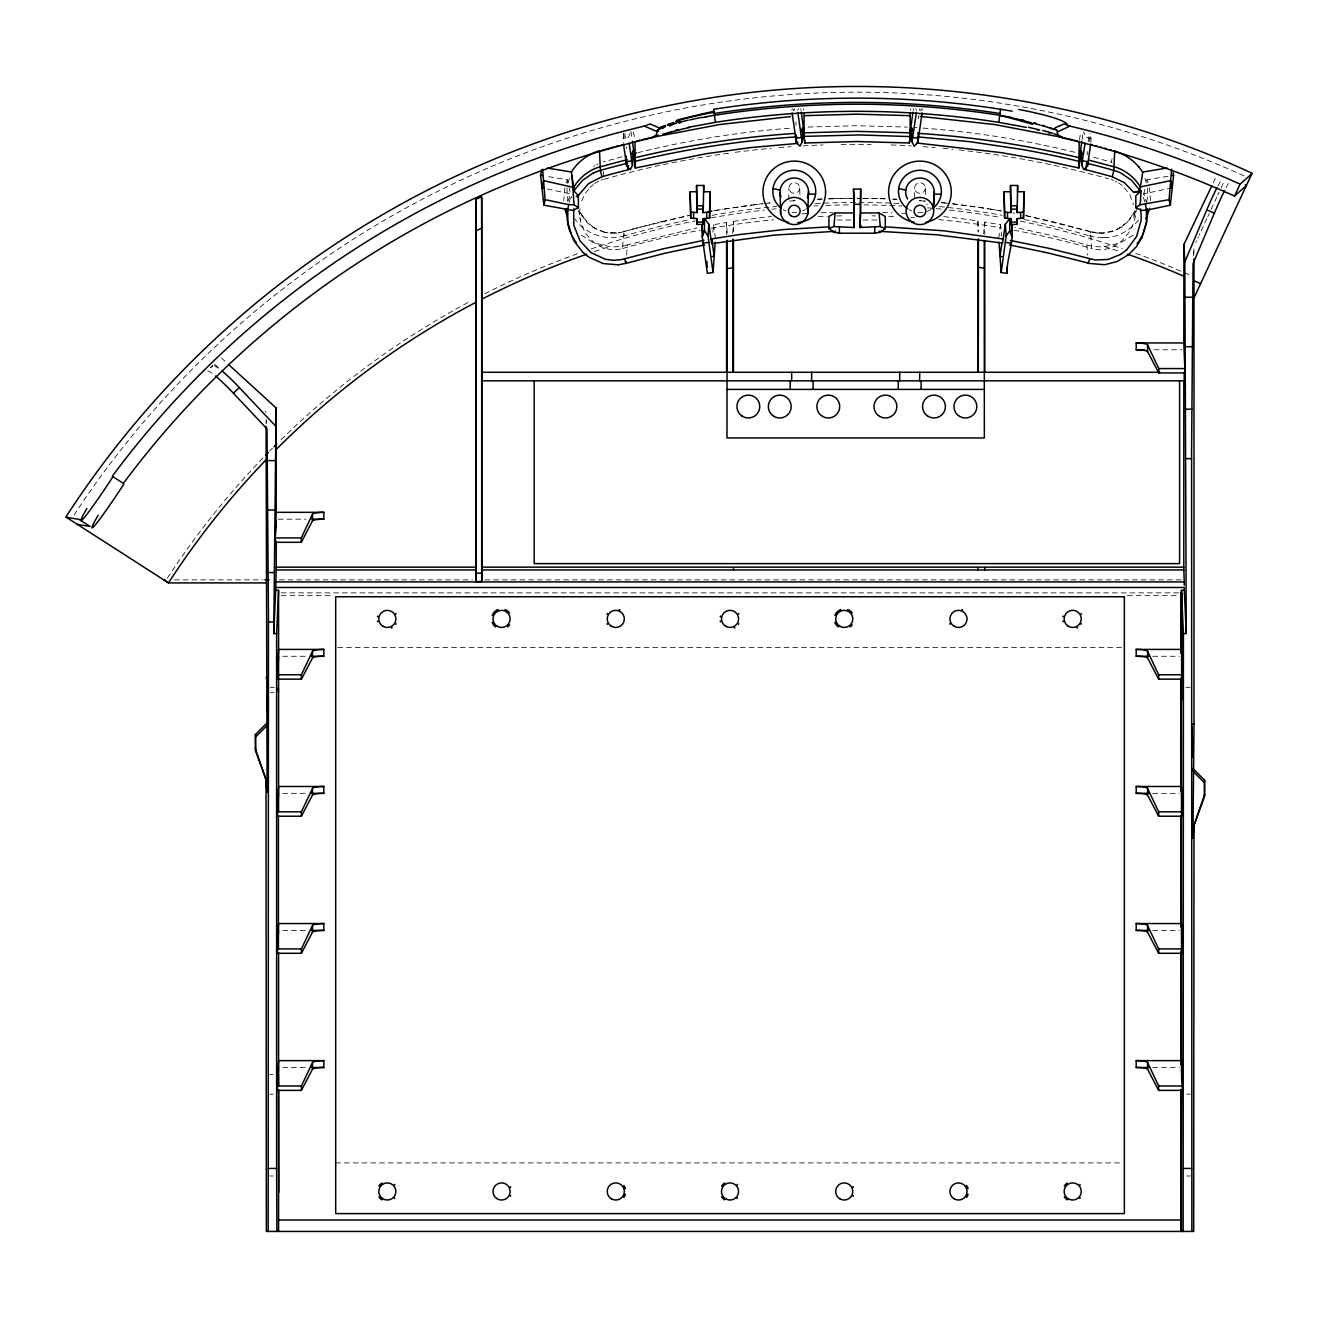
<?xml version="1.0" encoding="UTF-8"?>
<svg xmlns="http://www.w3.org/2000/svg" width="1318" height="1318" viewBox="0 0 1318 1318"><rect width="100%" height="100%" fill="white"/><g stroke="black" fill="none" stroke-linecap="round" stroke-linejoin="round"><path stroke-width="0.75" stroke-dasharray="5 3.75" d="M266.104 423.358L266.104 420.343M788.658 199.512L788.955 188.013M914.362 197.601L914.593 188.013M1150.482 200.6L1149.362 187.634M1193.433 256.054L1193.828 248.492M732.693 233.401L733.451 221.424L733.451 231.589M983.64 233.731L984.76 222.05L1000.593 224.703L1001.68 236.054M918.531 118.818L918.811 115.44M1087.152 154.964L1087.366 151.586M626.643 254.901L627.335 244.917L696.893 227.849M580.068 208.689C576.328 231.688 599.476 255.478 622.574 248.459L623.727 231.688L624.913 235.774A826.37 826.37 0 0 1 690.138 219.529M712.89 232.199L713.615 224.703L726.597 222.495L727.322 233.994M566.971 187.782L567.366 201.275M998.747 238.212L1000.593 224.703M913.226 110.415L913.473 108.702M920.755 110.91L921.002 109.18M1082.078 139.609L1083.264 131.339M1089.426 141.454L1090.612 133.2M1090.909 142.575L1090.661 133.497M919.569 110.333L919.816 108.719M1088.157 141.8L1089.393 133.497M623.546 133.497L623.299 142.575M910.54 110.3L910.787 108.702M1079.409 140.12L1080.711 131.849M792.2 108.719L791.904 110.415M1136.33 206.992C1136.742 230.09 1116.461 255.791 1091.633 248.459L1090.497 231.655L1056.344 222.528M1135.441 211.226L1133.859 218.87L1134.304 210.732M564.779 187.914L563.742 200.83M1168.045 176.233L1146.874 179.792L1146.166 183.004M1144.782 189.397L1143.349 195.871M567.778 183.186L570.134 175.986M568.091 200.995L570.019 194.8M569.079 202.544L570.892 196.069M1024.053 219.529A826.37 826.37 0 0 1 1089.294 235.774L1090.365 232.116M1090.414 231.935L1104.155 233.121L1116.857 229.727L1127.615 222.001L1134.847 210.946L1129.559 219.793L1121.387 227.174M1111.206 161.966L1112.128 158.786M566.081 183.136L567.333 179.792L545.042 176.035M581.716 201.028L584.928 193.977L589.492 187.98M630.004 133.464L628.34 137.319L622.755 138.752M1195.887 242.331L1196.546 240.914M1197.864 238.064L1198.523 236.63M1199.182 235.214L1199.858 233.78M1201.176 230.93L1207.14 218.047M1207.799 216.613L1209.133 213.747M1211.127 209.43L1217.14 196.464M1217.816 195.015L1219.15 192.115M1221.16 187.782L1224.521 180.517M1213.186 182.938L1216.003 176.991M797.654 110.399L798.527 108.669M589.854 187.601L593.364 184.52M210.666 367.623L212.478 365.86M210.781 367.442L212.593 365.679L211.687 366.552M1133.068 235.296L1119.921 243.089L1104.599 246.581A47.02 47.02 0 0 1 1086.872 244.934L1051.121 235.345L1014.876 227.371M594.583 183.63L595.851 182.79M593.594 166.414L594.731 165.722M1121.256 227.273L1111.799 231.671L1101.502 233.253M596.296 182.527L598.899 181.143M596.461 164.766L598.108 163.959M601.123 180.171L602.919 179.545M633.76 228.854L620.959 232.429M624.913 235.774C607.845 240.93 587.976 235.23 576.724 221.276M636.248 228.162L689.166 215.444M622.096 156.76L603.001 161.966M662.114 221.506L689.578 215.411M662.575 221.375L618.471 232.874M637.731 152.707C687.65 140.235 738.624 132.031 789.927 128.208M1172.229 187.881L1143.793 193.828L1146.462 202.56M620.119 232.594L618.768 232.825M713.681 210.781L722.775 209.232M715.476 210.468L751.474 205.048M724.587 208.936L763.04 203.647M753.253 204.834L762.512 203.73M764.489 203.499L772.348 202.642M768.954 203.005L770.42 202.84M789.498 201.094L795.182 200.649M1105.983 237.504L1105.753 237.52A41.863 35.85 16.5 0 1 1103.15 237.652M793.337 200.764L795.232 200.616M808.115 127.039L857.095 125.704L907.41 127.105M817.671 199.249L821.378 199.067M817.638 199.265L825.019 198.952M851.263 198.326L826.864 198.886L831.345 198.705M832.136 198.672L855.234 198.31M830.538 198.721L832.663 198.672M837.111 219.991L851.099 219.991M863.092 219.991L877.096 219.991M1154.057 349.797L1181.818 349.797M278.23 519.177L305.99 519.177M174.454 579.871L262.859 579.871M279.301 579.871L472.569 579.871M484.892 579.871L1181.851 579.871M281.113 592.886L1178.918 592.886M281.162 595.67L332.63 595.67M1127.401 595.67L1178.885 595.67M337.754 647.451L1122.293 647.451M282.695 656.265L307.374 656.265M1152.657 656.265L1179.396 656.265M270.256 687.304L274.309 687.304M1185.87 687.304L1189.973 687.304M270.239 692.247L274.325 692.247M282.695 793.337L307.374 793.337M1152.657 793.337L1179.396 793.337M282.695 930.409L307.374 930.409M1152.657 930.409L1179.396 930.409M282.695 1067.481L307.374 1067.481M1152.657 1067.481L1179.396 1067.481M269.564 1074.384L273.106 1074.384M269.696 1094.171L273.271 1094.171M1186.777 1094.171L1190.352 1094.171M335.695 1162.904L1122.293 1162.904M269.696 1175.986L273.271 1175.986M1186.777 1175.986L1190.352 1175.986M858.908 198.31L857.095 198.31L878.414 198.573M862.483 198.326L886.487 198.82M1101.271 233.253L1097.153 233.039M612.096 233.237L618.158 232.907L604.88 232.33L609.707 233.088M880.16 198.623L888.332 198.886M893.555 199.1L897.014 199.265M892.286 199.084L896.224 199.249M611.881 233.22L610.069 233.121M915.17 127.566L917.114 127.698M923.028 128.11C974.612 131.899 1025.865 140.087 1076.065 152.608M919.107 200.633L920.788 200.748M627.335 244.95A47.184 47.184 0 0 1 609.591 246.581L593.611 242.825L579.904 234.242M919.536 200.682L925.269 201.127M924.132 201.011L925.796 201.16M941.25 202.577L946.126 203.087M945.385 203.038L941.662 202.642L949.092 203.433M952.568 203.812L977.725 207.107M952.766 203.845L988.533 208.771M1097.087 233.039L1089.195 231.358M978.483 207.223L1002.438 211.111M990.098 209.018L1001.729 211.012M1013.048 213.071L1014.547 213.351M1026.014 215.641L1055.421 222.297M1025.519 215.559L1088.767 231.227M547.299 188.985L570.414 193.828M604.781 232.297L596.461 229.299L588.948 224.241A47.662 39.655 -20.9 0 1 587.136 222.594L579.327 210.896M604.649 232.265L593.314 227.503M1091.452 138.752L1085.851 137.319L1084.187 133.48M1093.495 157.139L1112.062 162.394M1089.294 235.774L1090.365 236.07A41.698 35.602 16.3 0 0 1094.599 237.026L1094.879 237.026A41.418 35.372 16.3 0 0 1097.532 237.388M1111.321 179.561L1113.661 180.418M1115.522 181.241L1116.89 181.95M1118.669 183.004L1120.415 184.19M593.166 227.421L582.523 216.91M1120.827 184.504L1122.096 185.508M221.292 357.87L226.152 362.302M214.521 364.13L220.221 369.435M265.033 411.216L266.137 412.254M1124.468 187.716L1130.119 195.509L1133.447 204.504M576.279 220.732L574.977 219.019M582.457 216.811L579.212 210.616M915.68 108.669L916.537 110.399M1083.478 131.833L1084.055 133.151M1146.874 179.792L1148.027 182.889M1143.349 197.305L1145.111 202.527M1146.363 182.922L1146.215 182.345A52.407 45.52 17.8 0 0 1144.996 178.276M570.035 192.164L569.129 187.98M567.333 179.792L568.025 183.004M578.503 210.106L580.431 219.414M922.007 108.719L922.287 110.415M803.403 108.702L803.667 110.3M633.497 131.849L634.502 138.258M794.392 108.719L794.639 110.333M624.814 133.497L626.034 141.8M800.734 108.702L800.982 110.415M793.189 109.18L793.436 110.91M630.943 131.339L632.113 139.609M623.595 133.2L624.765 141.454M713.615 224.703L715.46 238.212M1086.872 244.917L1087.564 255.198M795.874 121.833L796.105 125.276M626.511 146.71L626.643 148.539M943.688 216.597A818.61 818.61 0 0 1 977.907 220.963L978.599 232.215M266.516 419.635L266.697 423.342M603.496 171.653L603.759 177.37M925.417 188.013A5.404 5.321 0 0 1 917.312 192.626A5.404 5.321 0 0 1 917.312 183.4A5.404 5.321 0 0 1 925.417 188.013L925.565 195.674M799.762 188.013A5.404 5.321 0 0 1 791.657 192.626A5.404 5.321 0 0 1 791.657 183.4A5.404 5.321 0 0 1 799.762 188.013L799.977 199.512M1193.927 248.773L1193.96 255.264M984.76 222.05L984.76 234.39M977.907 220.996L977.907 231.276M726.597 222.495L726.597 234.802M733.451 221.408A818.61 818.61 0 0 1 771.475 216.498M802.019 213.862A818.61 818.61 0 0 1 807.769 213.5M821.163 212.791A818.61 818.61 0 0 1 832.663 212.379M882.5 212.396A818.61 818.61 0 0 1 892.072 212.758M901.644 213.219A818.61 818.61 0 0 1 907.394 213.549M74.006 515.058A936.521 936.521 0 0 1 1244.192 175.92M207.569 370.885A34.334 3.822 46.7 0 1 213.055 374.015M214.126 365.696A34.383 4.432 46.7 0 1 219.595 369.089M1225.938 187.881A34.334 2.043 -67.1 0 1 1228.903 182.856M1217.865 186.102A34.367 2.652 -67.1 0 1 1221.984 179.594M1104.599 246.581A820.224 820.224 0 0 1 1118.01 250.947M594.385 251.557A820.34 820.34 0 0 1 609.591 246.581M167.32 578.207A823.849 823.849 0 0 1 264.21 456.671M269.778 450.954A823.849 823.849 0 0 1 272.579 448.104M281.08 439.685A823.849 823.849 0 0 1 468.763 302.102M484.694 293.815A823.849 823.849 0 0 1 578.091 253.517M591.271 248.904A823.849 823.849 0 0 1 695.245 220.897M710.929 217.898A823.849 823.849 0 0 1 764.226 210.089M772.167 209.232A823.849 823.849 0 0 1 776.137 208.821M813.947 205.97A823.849 823.849 0 0 1 817.934 205.773M825.908 205.427A823.849 823.849 0 0 1 851.823 204.85M863.801 204.867A823.849 823.849 0 0 1 901.71 206.036M927.575 207.849A823.849 823.849 0 0 1 941.497 209.167M949.438 210.023A823.849 823.849 0 0 1 1000.774 217.454M1020.379 221.177A823.849 823.849 0 0 1 1122.425 248.723M1135.605 253.336A823.849 823.849 0 0 1 1191.159 275.61M712.148 215.295A826.37 826.37 0 0 1 776.73 206.399M815.348 203.532A826.37 826.37 0 0 1 898.843 203.532M939.503 206.596A826.37 826.37 0 0 1 1002.059 215.295M1147.368 188.177A57.251 49.672 18.3 0 1 1146.578 202.544M1138.554 219.925A56.806 49.178 18.9 0 1 1136.1 222.874L1135.111 223.912A54.269 46.937 18.5 0 1 1132.014 226.828L1131.47 227.273A52.572 45.422 18.1 0 1 1127.879 229.975L1127.533 230.172A46.459 40.1 17.7 0 1 1106.049 237.767M1102.886 237.652A40.809 34.911 16.4 0 1 1097.663 237.421M622.574 248.492A842.713 829.912 0 0 1 700.204 230.222M711.16 228.245A842.713 829.912 0 0 1 773.682 219.776M818.132 216.597A842.713 829.912 0 0 1 827.407 216.218M836.683 215.938A842.713 829.912 0 0 1 842.251 215.839M871.956 215.839A842.713 829.912 0 0 1 875.663 215.905M888.661 216.284A842.713 829.912 0 0 1 896.075 216.597M910.903 217.388A842.713 829.912 0 0 1 914.61 217.635M938.663 219.595A842.713 829.912 0 0 1 1001.219 227.932M1014.003 230.222A842.713 829.912 0 0 1 1091.617 248.492M603.858 179.297A920.804 906.817 0 0 1 729.233 153.119M735.197 152.311A920.804 906.817 0 0 1 771.046 148.308M779.037 147.6A920.804 906.817 0 0 1 791.014 146.677M803.024 145.903A920.804 906.817 0 0 1 823.042 144.947M841.065 144.469A920.804 906.817 0 0 1 871.132 144.436M891.166 144.947A920.804 906.817 0 0 1 911.183 145.903M923.177 146.677A920.804 906.817 0 0 1 935.17 147.6M943.161 148.308A920.804 906.817 0 0 1 953.128 149.28M959.109 149.922A920.804 906.817 0 0 1 1108.422 178.77M927.477 204.01A14.284 14.053 0 0 1 926.57 204.521M805.595 209.397A21.467 21.154 0 0 1 802.81 210.831M796.764 212.429A21.467 21.154 0 0 1 792.052 212.462M785.973 210.929A21.467 21.154 0 0 1 783.172 209.529M931.249 209.397A21.467 21.154 0 0 1 917.707 212.462M911.628 210.929A21.467 21.154 0 0 1 908.827 209.529M571.65 197.305A8.303 1.367 -18.2 0 1 571.287 197.354M571.518 197.239A5.634 0.906 12.2 0 1 571.122 196.926"/><path stroke-width="1.5" d="M273.749 633.579L275.726 590.349L278.576 590.349L276.615 633.579L273.749 633.579L276.088 407.921L228.574 364.509M275.726 590.349L276.236 568.898M276.253 541.171L276.236 568.042M482.141 568.898L481.68 581.518L475.749 581.518L475.765 200.682M481.68 197.98L481.68 581.518M541.813 169.923L540.561 175.294L543.922 205.213L572.819 210.369L578.371 207.717L578.388 195.657A40.314 39.705 0 0 1 578.948 194.669L588.734 183.482L601.964 176.76A921.002 907.015 0 0 1 628.439 169.709L627.846 165.425M1012.158 111.206L1000.543 109.262A930.541 930.541 0 0 0 713.648 109.262L715.41 122.327A917.344 917.344 0 0 1 998.78 122.343L1026.277 127.385M984.233 240.568L984.348 437.955L726.992 437.955L727.124 240.321M978.302 372.269L978.434 238.986M1000.543 109.262L998.797 122.327M1191.867 1231.44L1191.587 451.843L1193.054 263.633L1214.372 213.137A34.334 2.043 -67.1 0 1 1224.587 190.533M977.907 567.597L977.874 569.936M984.76 567.597L984.727 569.936L482.124 569.936M1191.834 827.391L1194.009 827.391L1193.68 1231.44L266.351 1231.44L266.022 781.689L268.197 781.689L267.109 792.431L266.088 426.357M268.18 1231.44L268.444 611.733L266.994 428.877L233.418 393.242A34.334 3.822 46.7 0 0 215.575 376.042M475.749 581.518L475.765 199.446L481.663 196.744L482.141 567.152L1183.795 567.152L1184.305 585.258M710.089 191.753L709.578 212.066L703.202 212.577L703.202 205.789L697.074 205.789L696.563 185.476L703.713 185.476L703.713 191.753L710.089 191.753L709.578 218.129L703.202 218.607L703.202 224.406L697.074 224.406L696.925 218.59M912.863 130.927L911.529 127.665L909.354 142.987L857.408 141.537L804.853 142.987L804.112 136.462L805.743 136.347L859.336 134.947L910.095 136.578L910.161 112.722M1024.004 191.753L1023.509 212.066L1017.117 212.577L1017.134 205.789L1010.988 205.789L1010.494 185.476L1017.628 185.476L1017.628 191.753L1024.004 191.753L1023.509 218.129L1017.117 218.607L1017.134 224.406L1010.988 224.406L1010.84 218.59M1144.139 349.797L1136.198 349.797L1136.198 342.944A11.5 2.092 0 0 1 1147.533 344.871L1147.583 351.544L1158.769 372.928L1185.014 372.928L1183.795 342.944L1183.943 244.39L1211.769 185.904M1183.152 1231.44L1183.432 633.579L1181.455 590.349L1184.322 590.349L1186.282 633.579L1183.432 633.579M697.074 224.406L697.074 218.607L690.698 218.129L690.187 198.771L690.187 191.753L696.563 191.753L697.074 212.577L690.698 212.066L690.187 191.753M733.451 568.486L733.434 569.936M1010.988 224.406L1011.005 218.607L1004.613 218.129L1004.118 198.771L1004.118 191.753L1010.494 191.753L1011.005 212.577L1004.613 212.066L1004.118 191.753M916.554 143.003L1001.136 152.608L1039.803 159.429L1078.799 167.996L1079.211 141.866M1180.961 1231.44L1181.455 1090.217M1181.62 700.155L1181.752 593.018M1181.587 1078.338L1181.455 678.638M797.472 141.784L797.703 143.415L751.145 147.517L706.184 153.712L635.391 167.996L634.979 141.866M1079.557 161.537L1079.557 161.488A932.913 918.745 0 0 0 1021.384 149.313L969.438 141.636L917.344 136.874M804.112 136.429L804.029 112.722M703.202 212.577L703.713 185.476M1017.117 212.577L1017.628 185.476M703.202 224.406L703.367 218.59M933.589 209.035L934.198 191.967L933.589 204.702L933.819 199.529M1017.134 224.406L1017.282 218.59M267.109 711.407L268.229 677.749L266.005 677.749M1192.016 829.17L1192.922 838.133L1194.009 724.208L1193.976 258.855M623.562 144.486L626.725 166.035L630.317 169.676L632.508 165.228L632.986 151.092L631.651 154.354M792.102 112.92L796.401 142.591L799.993 146.249L802.184 141.8L802.678 127.665L801.344 130.927M807.736 213.977L808.527 191.39M910.095 136.627L909.371 142.855M1141.833 237.833L1146.561 222.511L1147.335 208.771M999.028 242.232L1001.153 272.529L1006.837 273.304L1007.084 267.323M1006.837 273.304C1006.985 255.445 1016.738 236.004 1009.753 218.656L1005.354 224.192L1002.487 243.533M859.979 227.536L860.67 212.956L879.09 212.956L885.284 216.465L885.284 228.541L880.226 226.548L859.979 227.536L860.67 189.084L853.537 189.084L854.229 227.536L833.981 226.548L828.923 228.541L828.923 216.465L835.101 212.956L853.537 212.956M301.278 542.308L301.278 537.942L312.465 514.267L312.465 520.923L301.278 542.308L275.017 542.308L276.253 512.323L276.088 407.921M301.41 679.149L301.41 674.75L312.465 651.339L312.465 658.011L301.41 679.149L277.373 679.149L278.576 649.412L323.833 649.412L323.833 656.265L311.493 656.265M301.41 816.221L301.41 811.839L312.465 788.411L312.465 795.084L301.41 816.221L277.373 816.221L278.576 786.484L323.833 786.484L323.833 793.337L311.493 793.337M301.41 953.293L301.41 948.911L312.465 925.483L312.465 932.155L301.41 953.293L277.373 953.293L278.576 923.556L323.833 923.556L323.833 930.409L311.493 930.409M301.41 1090.381L301.41 1085.983L312.465 1062.572L312.465 1069.227L301.41 1090.381L277.373 1090.381L278.576 1060.628L323.833 1060.628L323.833 1067.481L311.493 1067.481M1180.977 592.886L1180.944 653.283M275.017 542.308L276.137 521.104M277.67 673.432L278.576 656.265M277.67 810.504L278.576 793.337M277.67 947.576L278.576 930.409M277.67 1084.648L278.576 1067.481M911.529 127.665L912.023 141.8L914.198 146.249L917.806 142.591L918.366 132.624M1082.556 154.354L1081.205 151.092L1081.699 165.228L1083.89 169.676L1087.482 166.035L1087.712 162.048M713.054 272.529L708.046 236.12L708.853 224.192L704.455 218.656L704.455 230.716L702.263 236.927L707.354 273.304L713.054 272.529L715.18 242.232M626.182 261.656L626.034 263.369L664.733 253.27L704.487 244.967M1173.004 172.609L1173.63 175.294L1170.285 205.213L1146.66 210.155L1141.388 210.369L1135.836 207.717L1140.169 204.751L1141.141 190.945L1133.842 192.477L1124.402 182.675L1112.31 176.777A920.969 906.982 0 0 0 1085.768 169.709L1085.801 169.445M566.872 208.623L567.383 221.094L571.122 233.599M833.981 226.548L835.101 212.956M1170.285 205.213L1169.099 199.677L1171.603 169.165M835.645 231.293L773.715 235.164L711.802 243.649L712.214 239.266M1204.405 782.661L1204.652 780.24L1192.922 768.526L1192.806 771.063L1204.405 782.661L1204.405 796.797L1192.806 828.66L1204.652 794.523L1204.652 780.24M1192.922 838.133L1194.009 827.391M1204.405 796.797L1204.652 794.523M567.778 208.837L567.844 223.121M1001.153 272.529L1006.161 236.12L1005.354 224.192M912.979 112.145L910.03 132.838L857.095 131.355L804.178 132.838L801.229 112.145M912.023 141.8L916.372 112.508M917.806 142.591L922.106 112.92M1001.894 243.105L1000.016 256.318L1001.878 256.565M1010.247 240.436L1049.82 248.525L1095.192 260.008L1108.076 259.448L1120.498 254.44M1011.614 230.848L1012.422 225.164M1081.847 141.257L1079.491 157.814A935.615 921.397 0 0 0 917.575 133.316M1078.799 167.996L1081.205 151.092M1081.699 165.228L1085.011 143.217M1085.768 169.709L1086.889 161.867M1087.482 166.035L1090.629 144.486M1133.842 192.444A5.915 1.054 -12.2 0 0 1139.839 190.319L1142.805 171.999L1166.908 168.045M573.709 208.87L573.841 225.394L579.92 240.7L590.975 252.611L605.407 259.284L613.414 260.305L621.206 259.646L663.086 248.838L703.927 240.304M626.001 263.353L624.468 258.872M543.922 205.213L545.108 199.677L542.604 169.165M567.531 210.155L568.733 204.619L574.038 204.751L578.371 207.717M1149.477 208.31L1147.517 214.982M808.412 193.993L815.545 194.306M934.067 193.993L941.2 194.306M1112.31 176.777L1113.809 170.384L1114.715 151.076L1113.875 150.829M1089.722 258.872L1088.19 263.353L1104.682 264.72L1117.219 261.475L1128.57 254.671M1143.299 233.072L1146.479 222.281L1146.429 208.903M1147.039 216.234L1145.985 218.64M1186.282 633.579L1184.816 261.969L1206.81 209.859A34.367 2.652 -67.1 0 1 1216.959 187.831M1240.09 184.141A927.328 927.328 0 0 0 1069.886 126.1L1057.102 132.13A7.15 7.15 0 0 0 1062.539 137.896A914.181 914.181 0 0 1 1234.521 196.069L1240.09 184.141L1251.886 173.729M1194.075 297.687L1252.1 173.251A942.238 942.238 0 0 0 65.9 517.018L168.49 582.902L265.972 582.918M1142.261 235.312L1142.788 234.192M1141.767 237.965L1136.165 246.927L1128.818 254.456M577.465 197.403L578.388 195.657L574.236 191.275L574.796 189.66L582.605 180.319L592.721 173.366M1141.717 236.4L1140.531 238.558M1139.246 240.65L1139.889 239.612M1006.161 236.12L1009.753 230.716L1009.753 218.656M1138.554 241.672L1137.121 243.665M255.395 734.554L267.109 722.841L267.224 725.361L255.626 736.96L255.626 751.095L267.224 782.974L255.395 748.822L255.395 734.554L255.626 736.96M233.418 393.242L239.299 387.525L275.215 425.632M651.817 137.665L654.239 136.413M1126.791 249.695L1136.577 236.548L1141.009 220.65A44.911 44.235 0 0 0 1141.124 219.085L1141.19 217.305A46.657 45.949 0 0 0 1141.174 215.691L1140.498 208.919M1126.593 249.86L1120.811 254.242M1141.141 190.945L1135.836 195.657L1135.836 207.717M1246.317 185.64L1234.521 196.069M885.284 228.541L880.226 232.297L874.806 233.187L839.385 233.187L833.981 232.297L828.923 228.541M592.935 173.251L596.494 171.686M475.699 231.012L481.745 228.146M659.494 128.011L662.542 126.726M1054.713 128.011L1059.277 126.017M1059.507 125.918L1064.137 123.925L1069.886 126.116M654.371 136.364L657.979 135.079M596.576 171.653L600.398 170.384A926.768 912.682 0 0 1 627.582 163.168M662.69 128.175L663.679 127.813M646.38 125.358L650.054 123.941L658.819 127.714M644.321 126.1L657.171 131.569A7.15 7.15 0 0 1 651.669 137.896A914.181 914.181 0 0 0 123.381 483.376L112.294 476.259A927.328 927.328 0 0 1 644.321 126.1L644.749 125.951M667.336 125.029L670.533 123.974M669.643 125.82L671.867 125.144M600.333 150.829L599.492 151.076L600.398 170.384L601.964 176.76M601.996 150.334L604.501 149.626M676.414 122.212L679.775 121.256M605.341 149.379L609.526 148.193M600.234 166.826L627.352 159.61M625.803 263.386L618.29 264.786M611.206 147.731L613.71 147.039M616.231 146.347L618.752 145.672M679.314 123.019L680.599 122.673M621.272 144.996L623.793 144.321M634.946 153.415L636.396 153.036M636.643 141.059L639.938 140.235M675.607 130.185L678.441 129.51M641.586 139.84L644.881 139.049M634.65 161.439C687.881 148.572 742.215 140.367 796.863 136.874M646.528 138.67L649.823 137.896M651.471 137.517L719.727 124.518L790.438 116.594M687.732 127.434L715.41 122.343M1170.45 188.243L1172.229 187.881L1170.664 180.615L1140.317 186.975A45.8 45.109 0 0 0 1114.023 166.661M1140.169 204.751L1169.099 199.677M702.049 117.648L705.888 116.874M708.244 211.753L711.868 211.094M711.72 243.533L710.962 239.036L738.409 234.703L783.897 229.53L829.632 226.811M1171.949 175.574L1173.63 175.294M726.992 268.691L733.039 267.702M626.017 161.686L631.701 160.895L632.508 165.228M795.693 138.258L801.393 137.467L802.184 141.8M703.071 243.138L708.755 242.347M712.313 256.565L714.191 256.318L712.033 241.21M165.409 579.969L164.14 580.101L168.49 582.902A818.939 818.939 0 0 1 265.972 459.916M617.977 264.803L603.133 263.567L589.047 257.208A45.619 44.927 0 0 1 586.51 255.362L582.523 251.919M804.491 115.671L857.095 114.155L909.7 115.671M853.537 189.084L854.229 204.339L859.979 204.339M697.074 205.789L697.074 209.117L703.202 209.117M1010.988 205.789L1011.005 209.117L1017.117 209.117M697.074 222.067L703.202 222.067M1011.005 222.067L1017.117 222.067M1184.816 297.225L1193.054 297.225M1136.198 342.944L1183.795 342.944M1185.08 346.683L1192.806 346.683M1147.583 344.871L1158.769 368.562L1185.014 368.562M482.141 372.269L1159.725 372.269M482.141 380.836L1184.207 380.836L1184.207 372.269M726.992 389.403L984.348 389.403M1186.035 409.173L1191.834 409.173M1186.282 458.631L1191.587 458.631M266.994 460.592L275.215 460.592M267.241 510.05L274.968 510.05M276.253 512.323L323.833 512.323L323.833 519.177L311.938 519.177M275.017 537.942L301.278 537.942M276.253 567.152L475.287 567.152M276.22 569.936L475.304 569.936M984.727 569.936L1183.811 569.936M268.197 572.539L274.012 572.539M475.699 573.165L481.745 573.165M264.918 579.871L269.02 579.871M275.759 581.93L1184.272 581.93M275.726 587.482L1184.322 587.482L1184.322 590.349M268.46 621.997L273.749 621.997M1136.198 649.412L1181.455 649.412L1182.674 679.149L1158.637 679.149L1147.583 658.011L1147.583 651.339A11.5 2.092 0 0 0 1136.198 649.395L1136.198 656.265A11.483 1.895 0 0 1 1147.533 658.011M1136.198 656.265L1148.555 656.265M277.373 674.75L301.41 674.75M1147.583 651.339L1158.637 674.75L1182.674 674.75M1191.834 724.208L1194.009 724.208M1136.198 786.484L1181.455 786.484L1182.674 816.221L1158.637 816.221L1147.583 795.084L1147.583 788.411A11.5 2.092 0 0 0 1136.198 786.467L1136.198 793.337A11.483 1.895 0 0 1 1147.533 795.084M1136.198 793.337L1148.555 793.337M277.373 811.839L301.41 811.839M1147.583 788.411L1158.637 811.839L1182.674 811.839M1136.198 923.556L1181.455 923.556L1182.674 953.293L1158.637 953.293L1147.583 932.155L1147.583 925.483A11.5 2.092 0 0 0 1136.198 923.539L1136.198 930.409A11.483 1.895 0 0 1 1147.533 932.155M1136.198 930.409L1148.555 930.409M277.373 948.911L301.41 948.911M1147.583 925.483L1158.637 948.911L1182.674 948.911M1136.198 1060.628L1181.455 1060.628L1182.674 1090.381L1158.637 1090.381L1147.583 1069.227L1147.583 1062.572A11.5 2.092 0 0 0 1136.198 1060.628L1136.198 1067.481A11.483 1.895 0 0 1 1147.533 1069.227M1136.198 1067.481L1148.555 1067.481M277.373 1085.983L301.41 1085.983M1147.583 1062.572L1158.637 1085.983L1182.674 1085.983M268.46 1168.44L276.615 1168.44L276.895 1231.44M1183.432 1168.44L1191.587 1168.44M278.576 1220.023L1181.455 1220.023M859.435 226.367L861.807 226.367M898.662 188.54L905.779 190.154M773.007 188.54L780.124 190.154M878.974 231.309L936.785 234.802L1002.339 243.039M885.284 226.828L944.034 230.831L1003.245 239.036M920.376 116.363L994.48 124.518L1062.72 137.517M912.814 137.467L918.498 138.258M1082.49 160.895L1088.19 161.686M1005.453 242.347L1011.137 243.138M978.302 267.257L984.348 268.213M66.345 517.315L79.014 519.358L90.069 526.459L77.4 524.416M547.299 168.045L571.419 171.999A47.003 41.27 -16.4 0 1 599.393 150.73M540.561 175.294L542.242 175.574M1009.522 244.917L1048.716 253.089L1088.124 263.056M1009.324 117.071L1011.664 117.549M543.757 188.243L541.978 187.881L543.543 180.615L573.594 187.469M545.108 199.677L568.733 204.619M1022.274 119.856L1023.756 120.202M1064.384 137.896L1067.679 138.67M1037.134 129.839L1038.337 130.12M1069.326 139.049L1072.621 139.84M1074.269 140.235L1077.564 141.059M1088.553 160.038L1113.974 166.826M1092.095 144.766L1090.414 144.321M1034.3 122.854L1036.261 123.398M1095.456 145.672L1097.136 146.117M1100.481 147.039L1101.321 147.27M1048.453 132.739L1049.853 133.134M1104.682 148.193L1106.346 148.67M1111.371 150.104L1109.69 149.626M1043.279 125.424L1044.218 125.721M1050.413 127.78L1051.435 128.143M1206.81 209.859L1214.372 213.137M1060.842 136.792L1062.407 137.698M1194.075 280.767L1200.583 283.732M1245.246 184.701L1246.498 185.278M1055.965 130.087L1056.311 130.301A55.966 3.13 14.4 0 1 1056.822 130.729M582.342 251.722L574.121 241.128L568.948 228.624A50.776 50.002 -0.2 0 1 567.877 223.368M575.884 242.001L576.477 242.841M704.455 230.716L708.046 236.12M574.73 240.271L575.291 241.145M1139.773 190.22L1131.421 180.171L1121.008 173.119A43.412 42.753 0 0 0 1115.687 170.961L1113.809 170.384A926.719 912.649 0 0 0 1086.609 163.168M574.187 239.398L573.132 237.602M572.16 235.774L572.638 236.696M567.234 216.432L564.763 208.573M1009.753 230.716L1011.944 236.927M1145.474 204.619L1146.66 210.155M571.419 171.999L574.055 190.863M802.678 127.665L804.853 142.987M797.835 112.508L801.393 137.467M708.853 224.192L710.962 239.036M703.12 234.62L701.786 225.164L702.263 236.927M632.36 141.257L634.716 157.814A935.615 921.397 0 0 1 794.589 133.447M632.986 151.092L635.391 167.996M629.18 143.217L631.701 160.895M628.389 169.445L627.895 165.771M255.395 748.822L255.626 751.095M266.022 781.689L267.109 792.431M879.09 212.956L880.226 226.548M571.979 175.393L574.038 204.751M795.94 134.617L796.401 142.591M626.149 156.068L626.725 166.035M1181.554 658.16L1182.674 679.149M1181.554 795.248L1182.674 816.221M1181.554 932.32L1182.674 953.293M1181.554 1069.392L1182.674 1090.381M1183.943 244.39L1184.816 261.969M706.876 261.343L707.123 267.323M780.009 192.757L780.717 213.565M1191.917 726.251L1192.922 757.109M732.907 239.118L733.039 372.269M278.362 687.304L278.411 692.247M278.411 1074.384L278.543 1086.246M278.576 1090.217L278.757 1192.411M1183.795 380.836L1183.795 567.152M1181.455 590.349L1181.455 649.412M1181.455 1089.854L1181.455 1231.44M1180.944 677.963L1180.944 791.13M1180.944 815.826L1180.944 926.933M1180.944 951.612L1180.944 1064.779M1180.944 1089.475L1180.944 1231.44M1179.577 380.836L1179.577 563.61L534.169 563.61L534.169 380.836M1158.769 368.562L1158.769 372.928M1158.637 674.75L1158.637 679.149M1158.637 811.839L1158.637 816.221M1158.637 948.911L1158.637 953.293M1158.637 1085.983L1158.637 1090.381M1023.509 212.066L1023.509 218.129M1020.643 212.577L1020.643 218.607M1011.005 209.117L1011.005 212.577M1010.494 185.476L1010.494 191.753M1007.479 212.577L1007.479 218.607M1004.613 212.066L1004.613 218.129M984.76 240.568L984.76 372.269M977.907 239.514L977.907 372.269M921.117 380.836L921.117 389.403M919.684 372.269L919.684 380.836M899.7 372.269L899.7 380.836M898.266 380.836L898.266 389.403M874.806 227.536L874.806 233.187M860.67 189.084L860.67 212.956M854.229 204.339L854.229 227.536M839.385 227.536L839.385 233.187M813.074 380.836L813.074 389.403M811.641 372.269L811.641 380.836M791.673 372.269L791.673 380.836M790.223 380.836L790.223 389.403M733.451 239.728L733.451 372.269M726.597 240.963L726.597 372.269M709.578 212.066L709.578 218.129M706.712 212.577L706.712 218.607M697.074 209.117L697.074 212.577M696.563 185.476L696.563 191.753M693.565 212.577L693.565 218.607M690.698 212.066L690.698 218.129M278.576 590.349L278.576 811.641M278.411 815.512L278.411 949.059M278.576 952.799L278.576 1085.785M278.576 1089.854L278.576 1231.44M276.615 633.579L276.615 1168.44M268.197 692.247L268.197 724.768M1018.6 109.427A67.498 8.04 8.9 0 1 1067.003 124.353M677.007 120.103A67.515 3.476 -12.6 0 1 713.779 111.322M112.788 476.951A54.483 2.718 -56.9 0 1 84.484 517.364A54.483 2.718 -56.9 0 1 86.873 508.402M1053.576 128.933A47.217 12.603 -34.5 0 1 1057.201 130.531M999.703 115.309A58.898 3.493 14.3 0 1 1032.702 124.353M1047.991 127.401A56.872 3.196 14.3 0 1 1053.79 129.592M1041.253 125.325A58.42 3.789 13 0 1 1047.135 127.171M1033.065 123.101A59.425 4.728 11.9 0 1 1039.918 125.012M1021.483 120.317A59.821 5.915 10.9 0 1 1031.302 122.739M1011.071 117.763A59.425 7.117 10.2 0 1 1021.236 119.971M1009.275 117.104A58.832 7.826 10 0 0 1000.889 115.523L999.884 115.309A924.478 924.478 0 0 0 714.307 115.309A58.865 7.941 -10 0 0 705.822 116.824M1028.435 127.319A65.472 6.656 9.2 0 1 1039.688 129.938M1042.719 130.482A66.262 5.618 9.8 0 1 1052.407 133.167M1053.741 133.728A65.06 4.251 11 0 1 1059.062 135.523M1059.425 135.803A64.928 3.559 12 0 1 1062.127 137.056M689.858 119.954A59.458 7.76 -10 0 1 701.341 117.384M678.259 122.755A59.854 6.952 -10.3 0 1 688.342 120.136M668.918 125.49A59.475 5.7 -11 0 1 676.348 123.266M660.565 128.39A58.387 4.415 -12.2 0 1 665.672 126.479M658.539 129.609A57.218 3.575 -13.3 0 1 660.845 128.554M657.138 130.795A56.081 3.213 -14.1 0 1 658.357 129.774M658.374 131.487A47.267 12.653 39.2 0 1 659.115 127.714M662.657 134.288A64.961 3.657 -11.8 0 1 670.714 132.031M670.434 132.212A66.18 4.547 -10.7 0 1 680.154 129.807M680.681 129.444A65.636 5.898 -9.6 0 1 689.561 127.5M714.307 113.496A926.274 926.274 0 0 1 999.884 113.496M675.755 121.322A59.491 8.633 -10.2 0 1 714.059 112.244M668.242 124.287A59.409 5.47 -11.6 0 1 674.058 122.459M661.01 127.039A58.124 4.152 -12.9 0 1 665.409 125.375M123.892 484.085A54.483 2.718 -56.9 0 1 95.522 524.564A54.483 2.718 -56.9 0 1 98.092 515.289M222.001 370.984A34.383 4.432 46.7 0 1 239.316 387.508M1127.533 254.209A820.224 820.224 0 0 1 1183.795 276.22M1114.731 151.01A47.003 40.99 17.1 0 1 1142.525 172.131M276.253 449.422A820.34 820.34 0 0 1 475.287 302.629M482.141 299.054A820.34 820.34 0 0 1 586.823 254.16M312.498 520.923A11.483 1.895 0 0 1 323.833 519.177M312.514 514.267A11.5 2.092 0 0 1 323.833 512.323M312.498 658.011A11.483 1.895 0 0 1 323.833 656.249M312.514 651.339A11.5 2.092 0 0 1 323.833 649.395M265.593 455.237A823.849 823.849 0 0 1 268.378 452.371M273.996 446.703A823.849 823.849 0 0 1 276.813 443.869M312.498 1069.227A11.483 1.895 0 0 1 323.833 1067.481M312.514 1062.572A11.5 2.092 0 0 1 323.833 1060.628M312.498 932.155A11.483 1.895 0 0 1 323.833 930.409M312.514 925.483A11.5 2.092 0 0 1 323.833 923.539M312.498 795.084A11.483 1.895 0 0 1 323.833 793.321M312.514 788.411A11.5 2.092 0 0 1 323.833 786.467M1136.198 349.781A11.483 1.895 0 0 1 1147.533 351.544M573.692 187.518A45.52 44.828 0 0 1 600.184 166.694M1138.736 166.579A43.609 38.222 16.4 0 1 1139.065 167.04M396.108 623.694A10 10 0 0 1 395.746 624.304M392.121 627.665A10 10 0 0 1 391.479 627.994M377.739 621.717A10 10 0 0 1 377.574 621.025M377.574 616.775A10 10 0 0 1 377.739 616.083M395.746 613.496A10 10 0 0 1 396.108 614.106M509.572 624.897A10 10 0 0 1 507.545 626.907M495.568 626.907A10 10 0 0 1 492.191 622.393M492.191 615.407A10 10 0 0 1 498.072 609.542M505.058 609.542A10 10 0 0 1 509.572 612.903M607.384 624.304A10 10 0 0 1 607.021 623.694M607.021 614.106A10 10 0 0 1 607.384 613.496M619.279 609.542A10 10 0 0 1 619.938 609.806M738.788 623.694A10 10 0 0 1 738.426 624.304M734.818 627.665A10 10 0 0 1 734.175 627.994M720.435 621.717A10 10 0 0 1 720.254 621.025M720.254 616.775A10 10 0 0 1 720.435 616.083M738.426 613.496A10 10 0 0 1 738.788 614.106M852.252 624.897A10 10 0 0 1 850.242 626.907M838.264 626.907A10 10 0 0 1 834.887 622.393M834.887 615.407A10 10 0 0 1 840.752 609.542M847.738 609.542A10 10 0 0 1 852.252 612.903M950.064 624.304A10 10 0 0 1 949.701 623.694M961.975 609.542A10 10 0 0 1 962.634 609.806M1081.485 623.694A10 10 0 0 1 1081.122 624.304M1077.498 627.665A10 10 0 0 1 1076.855 627.994M1063.115 621.717A10 10 0 0 1 1062.951 621.025M1062.951 616.775A10 10 0 0 1 1063.115 616.083M1081.122 613.496A10 10 0 0 1 1081.485 614.106M1080.266 1198.013A10 10 0 0 1 1079.771 1198.54M1067.3 1199.874A10 10 0 0 1 1064.301 1196.876M1064.301 1186.068A10 10 0 0 1 1067.3 1183.053M1079.771 1184.404A10 10 0 0 1 1080.266 1184.915M968.071 1194.289A10 10 0 0 1 966.489 1197.452M966.489 1185.475A10 10 0 0 1 968.071 1188.655M853.339 1195.624A10 10 0 0 1 853.026 1196.25M853.026 1186.678A10 10 0 0 1 853.339 1187.32M737.569 1198.013A10 10 0 0 1 737.091 1198.54M724.62 1199.874A10 10 0 0 1 721.605 1196.876M721.605 1186.068A10 10 0 0 1 724.62 1183.053M737.091 1184.404A10 10 0 0 1 737.569 1184.915M625.375 1194.289A10 10 0 0 1 623.793 1197.452M623.793 1185.475A10 10 0 0 1 625.375 1188.655M510.659 1195.624A10 10 0 0 1 510.33 1196.25M510.33 1186.678A10 10 0 0 1 510.659 1187.32M394.889 1198.013A10 10 0 0 1 394.395 1198.54M381.923 1199.874A10 10 0 0 1 378.925 1196.876M378.925 1186.068A10 10 0 0 1 381.923 1183.053M394.395 1184.404A10 10 0 0 1 394.889 1184.915M780.915 197.008A14.284 14.053 0 0 1 794.721 178.012A14.284 14.053 0 0 1 807.308 197.815M907.542 199.067A14.284 14.053 0 0 1 918.234 178.111A14.284 14.053 0 0 1 933.638 195.987M780.618 207.733A21.467 21.154 0 0 1 778.922 176.645A21.467 21.154 0 0 1 810.521 177.6A21.467 21.154 0 0 1 806.896 208.524M788.658 222.314A31.319 30.841 0 0 1 768.542 174.371A31.319 30.841 0 0 1 821.18 176.167A31.319 30.841 0 0 1 797.769 222.627M907.509 208.672A21.467 21.154 0 0 1 903.851 177.403A21.467 21.154 0 0 1 935.829 177.205A21.467 21.154 0 0 1 932.551 208.524M914.297 222.314A31.319 30.841 0 0 1 893.769 174.997A31.319 30.841 0 0 1 946.011 174.899A31.319 30.841 0 0 1 925.681 222.297M578.338 195.608A8.303 1.367 -18.2 0 1 576.246 196.283M1124.353 596.757L335.695 596.757L335.695 1213.598L1124.353 1213.598L1124.353 596.757M725.74 626.314A8.567 8.567 0 0 0 738.591 618.9A8.567 8.567 0 0 0 725.74 611.486A8.567 8.567 0 0 0 725.74 626.314M839.961 626.314A8.567 8.567 0 0 0 852.812 618.9A8.567 8.567 0 0 0 839.961 611.486A8.567 8.567 0 0 0 839.961 626.314M954.199 626.314A8.567 8.567 0 0 0 967.05 618.9A8.567 8.567 0 0 0 954.199 611.486A8.567 8.567 0 0 0 954.199 626.314M1067.778 625.902A8.567 8.567 0 0 0 1081.238 619.674A8.567 8.567 0 0 0 1069.112 611.124A8.567 8.567 0 0 0 1067.778 625.902M610.86 625.902A8.567 8.567 0 0 0 624.32 619.674A8.567 8.567 0 0 0 612.195 611.124A8.567 8.567 0 0 0 610.86 625.902M497.281 626.314A8.567 8.567 0 0 0 510.132 618.9A8.567 8.567 0 0 0 497.281 611.486A8.567 8.567 0 0 0 497.281 626.314M383.044 626.314A8.567 8.567 0 0 0 395.894 618.9A8.567 8.567 0 0 0 383.044 611.486A8.567 8.567 0 0 0 383.044 626.314M725.74 1198.886A8.567 8.567 0 0 0 738.591 1191.472A8.567 8.567 0 0 0 725.74 1184.042A8.567 8.567 0 0 0 725.74 1198.886M839.961 1198.886A8.567 8.567 0 0 0 852.812 1191.472A8.567 8.567 0 0 0 839.961 1184.042A8.567 8.567 0 0 0 839.961 1198.886M954.199 1198.886A8.567 8.567 0 0 0 967.05 1191.472A8.567 8.567 0 0 0 954.199 1184.042A8.567 8.567 0 0 0 954.199 1198.886M1068.42 1198.886A8.567 8.567 0 0 0 1081.271 1191.472A8.567 8.567 0 0 0 1068.42 1184.042A8.567 8.567 0 0 0 1068.42 1198.886M611.503 1198.886A8.567 8.567 0 0 0 624.353 1191.472A8.567 8.567 0 0 0 611.503 1184.042A8.567 8.567 0 0 0 611.503 1198.886M496.622 1198.474A8.567 8.567 0 0 0 510.099 1192.23A8.567 8.567 0 0 0 497.957 1183.696A8.567 8.567 0 0 0 496.622 1198.474M382.401 1198.474A8.567 8.567 0 0 0 395.861 1192.23A8.567 8.567 0 0 0 383.736 1183.696A8.567 8.567 0 0 0 382.401 1198.474M741.952 415.994A11.417 11.417 0 0 0 759.745 407.361A11.417 11.417 0 0 0 743.368 396.273A11.417 11.417 0 0 0 741.952 415.994M774.061 416.439A11.417 11.417 0 0 0 791.195 406.537A11.417 11.417 0 0 0 774.061 396.652A11.417 11.417 0 0 0 774.061 416.439M822.597 416.439A11.417 11.417 0 0 0 839.731 406.537A11.417 11.417 0 0 0 822.597 396.652A11.417 11.417 0 0 0 822.597 416.439M879.716 416.439A11.417 11.417 0 0 0 896.85 406.537A11.417 11.417 0 0 0 879.716 396.652A11.417 11.417 0 0 0 879.716 416.439M928.267 416.439A11.417 11.417 0 0 0 945.401 406.537A11.417 11.417 0 0 0 928.267 396.652A11.417 11.417 0 0 0 928.267 416.439M959.685 416.439A11.417 11.417 0 0 0 976.819 406.537A11.417 11.417 0 0 0 959.685 396.652A11.417 11.417 0 0 0 959.685 416.439M787.373 222.775A13.806 13.592 0 0 0 808.082 211.012A13.806 13.592 0 0 0 787.373 199.232A13.806 13.592 0 0 0 787.373 222.775M912.04 222.165A13.806 13.592 0 0 0 933.671 212.165A13.806 13.592 0 0 0 914.066 198.705A13.806 13.592 0 0 0 912.04 222.165M791.327 216.053A5.898 5.816 0 0 0 800.174 211.012A5.898 5.816 0 0 0 791.327 205.97A5.898 5.816 0 0 0 791.327 216.053M916.521 215.757A5.898 5.816 0 0 0 925.813 211.539A5.898 5.816 0 0 0 917.443 205.74A5.898 5.816 0 0 0 916.521 215.757"/></g></svg>
